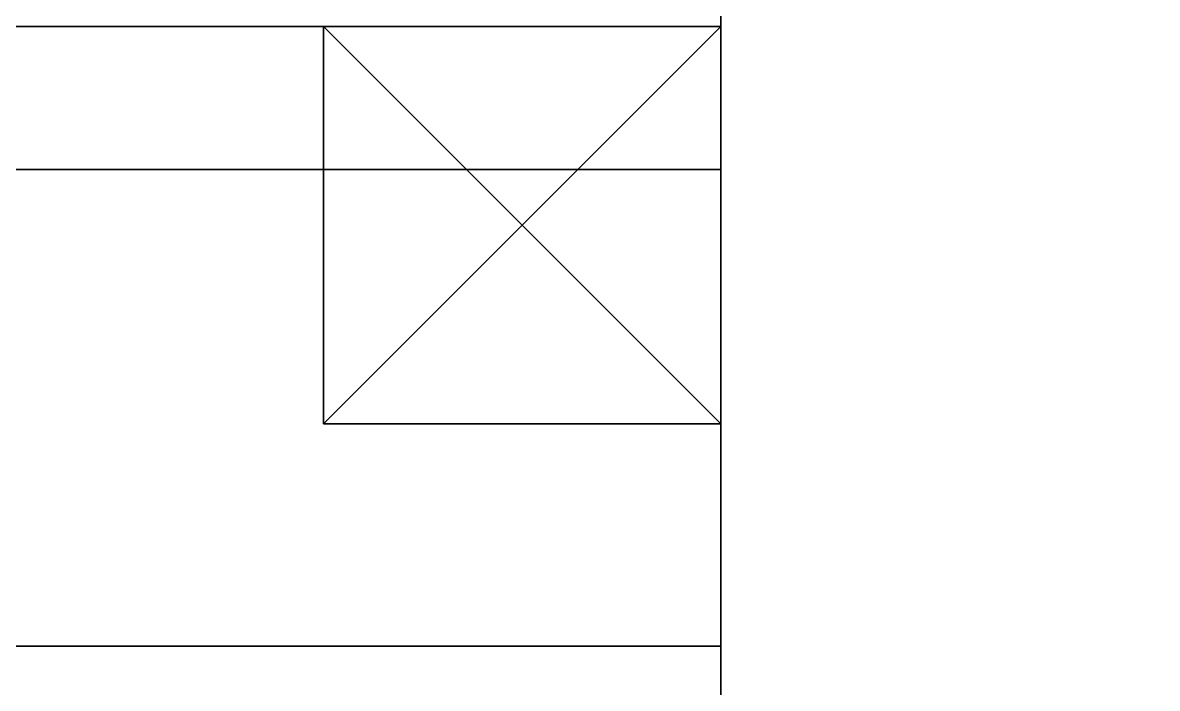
# Model space of a CAD drawing. Extents: x 0 to 2825, y -3457 to 0.
# Drawn here: x 2600.64 to 2643.47, y -2181.59 to -2156.45 of the extents above; entities that cross this region are included whole.
import ezdxf

# ---------------------------------------------------------------- set-up
doc = ezdxf.new("R2010")
doc.units = 0
for name, color, linetype in [('LAYER0', 7, 'CONTINUOUS'), ('LAYER1', 7, 'CONTINUOUS'), ('LAYER209', 7, 'CONTINUOUS'), ('LAYER228', 253, 'CONTINUOUS'), ('LAYER229', 7, 'CONTINUOUS'), ('LAYER323', 139, 'CONTINUOUS'), ('LAYER324', 139, 'CONTINUOUS'), ('LAYER326', 7, 'CONTINUOUS'), ('LAYER329', 7, 'CONTINUOUS'), ('LAYER331', 7, 'CONTINUOUS'), ('LAYER334', 7, 'CONTINUOUS'), ('LAYER344', 253, 'CONTINUOUS'), ('LAYER345', 253, 'CONTINUOUS'), ('LAYER346', 253, 'CONTINUOUS'), ('LAYER347', 253, 'CONTINUOUS'), ('LAYER348', 7, 'CONTINUOUS'), ('LAYER358', 253, 'CONTINUOUS'), ('LAYER359', 253, 'CONTINUOUS'), ('LAYER36', 253, 'CONTINUOUS'), ('LAYER360', 253, 'CONTINUOUS'), ('LAYER361', 253, 'CONTINUOUS'), ('LAYER362', 7, 'CONTINUOUS'), ('LAYER372', 253, 'CONTINUOUS'), ('LAYER373', 253, 'CONTINUOUS'), ('LAYER374', 253, 'CONTINUOUS'), ('LAYER375', 253, 'CONTINUOUS')]:
    doc.layers.add(name, color=color, linetype=linetype)

msp = doc.modelspace()

# ---------------------------------------------------------------- linework, layer by layer
at = {"layer": 'LAYER0', "invisible_edges": 1}
for points in [[(2825, 0), (0, -3457), (0, 0), (2825, 0)], [(2825, -3457, 5), (0, 0, 5), (0, -3457, 5), (2825, -3457, 5)], [(0, 0, 5), (2825, -3457, 5), (2825, 0, 5), (0, 0, 5)], [(0, -3457), (2825, 0), (2825, -3457), (0, -3457)]]:
    msp.add_3dface(points, dxfattribs=at)
at = {"layer": 'LAYER209', "invisible_edges": 1}
for points in [[(2650.4, -1471, 2182), (2375, -2235, 2182), (2650.4, -2235, 2182), (2650.4, -1471, 2182)], [(2375, -2235, 2182), (2650.4, -1471, 2182), (2375, -1471, 2182), (2375, -2235, 2182)], [(2375, -1471, 2164), (2650.4, -2235, 2164), (2375, -2235, 2164), (2375, -1471, 2164)], [(2650.4, -2235, 2164), (2375, -1471, 2164), (2650.4, -1471, 2164), (2650.4, -2235, 2164)]]:
    msp.add_3dface(points, dxfattribs=at)
at = {"layer": 'LAYER228', "invisible_edges": 1}
for points in [[(2675, -2235, 1799), (2375, -1471, 1799), (2675, -1471, 1799), (2675, -2235, 1799)], [(2375, -1471, 1799), (2675, -2235, 1799), (2375, -2235, 1799), (2375, -1471, 1799)], [(2375, -2235, 1817), (2675, -1471, 1817), (2375, -1471, 1817), (2375, -2235, 1817)], [(2675, -1471, 1817), (2375, -2235, 1817), (2675, -2235, 1817), (2675, -1471, 1817)]]:
    msp.add_3dface(points, dxfattribs=at)
at = {"layer": 'LAYER229', "invisible_edges": 1}
for points in [[(2675, -1471, 2547), (2375, -2235, 2547), (2675, -2235, 2547), (2675, -1471, 2547)], [(2375, -2235, 2547), (2675, -1471, 2547), (2375, -1471, 2547), (2375, -2235, 2547)], [(2375, -1471, 2529), (2675, -2235, 2529), (2375, -2235, 2529), (2375, -1471, 2529)], [(2675, -2235, 2529), (2375, -1471, 2529), (2675, -1471, 2529), (2675, -2235, 2529)]]:
    msp.add_3dface(points, dxfattribs=at)
at = {"layer": 'LAYER323', "invisible_edges": 1}
for points in [[(2675, -1453, 1516), (2475, -2253, 1516), (2675, -2253, 1516), (2675, -1453, 1516)], [(2475, -2253, 1516), (2675, -1453, 1516), (2475, -1453, 1516), (2475, -2253, 1516)], [(2475, -1453, 1498), (2675, -2253, 1498), (2475, -2253, 1498), (2475, -1453, 1498)], [(2675, -2253, 1498), (2475, -1453, 1498), (2675, -1453, 1498), (2675, -2253, 1498)]]:
    msp.add_3dface(points, dxfattribs=at)
at = {"layer": 'LAYER324', "invisible_edges": 1}
for points in [[(2675, -2253, 1780), (2475, -1453, 1780), (2675, -1453, 1780), (2675, -2253, 1780)], [(2475, -1453, 1780), (2675, -2253, 1780), (2475, -2253, 1780), (2475, -1453, 1780)], [(2475, -2253, 1798), (2675, -1453, 1798), (2475, -1453, 1798), (2475, -2253, 1798)], [(2675, -1453, 1798), (2475, -2253, 1798), (2675, -2253, 1798), (2675, -1453, 1798)]]:
    msp.add_3dface(points, dxfattribs=at)
at = {"layer": 'LAYER326', "invisible_edges": 1}
for points in [[(2627, -2132, 85), (2213, -2432, 85), (2213, -2132, 85), (2627, -2132, 85)], [(2213, -2432, 85), (2627, -2132, 85), (2627, -2432, 85), (2213, -2432, 85)], [(2627, -2432, 103), (2213, -2132, 103), (2213, -2432, 103), (2627, -2432, 103)], [(2213, -2132, 103), (2627, -2432, 103), (2627, -2132, 103), (2213, -2132, 103)], [(2627, -2132, 85), (2627, -2432, 103), (2627, -2432, 85), (2627, -2132, 85)], [(2627, -2432, 103), (2627, -2132, 85), (2627, -2132, 103), (2627, -2432, 103)]]:
    msp.add_3dface(points, dxfattribs=at)
at = {"layer": 'LAYER329', "invisible_edges": 1}
for points in [[(2627, -2132, 5), (2627, -2432, 835), (2627, -2132, 835), (2627, -2132, 5)], [(2627, -2432, 835), (2627, -2132, 5), (2627, -2432, 5), (2627, -2432, 835)], [(2627, -2132, 5), (2645, -2432, 5), (2627, -2432, 5), (2627, -2132, 5)], [(2645, -2432, 5), (2627, -2132, 5), (2645, -2132, 5), (2645, -2432, 5)], [(2645, -2132, 835), (2627, -2432, 835), (2645, -2432, 835), (2645, -2132, 835)], [(2627, -2432, 835), (2645, -2132, 835), (2627, -2132, 835), (2627, -2432, 835)]]:
    msp.add_3dface(points, dxfattribs=at)
at = {"layer": 'LAYER331', "invisible_edges": 1}
for points in [[(2213, -2162, 5), (2627, -2162, 85), (2627, -2162, 5), (2213, -2162, 5)], [(2627, -2162, 85), (2213, -2162, 5), (2213, -2162, 85), (2627, -2162, 85)], [(2213, -2180, 85), (2627, -2162, 85), (2213, -2162, 85), (2213, -2180, 85)], [(2627, -2162, 85), (2213, -2180, 85), (2627, -2180, 85), (2627, -2162, 85)], [(2627, -2180, 5), (2213, -2162, 5), (2627, -2162, 5), (2627, -2180, 5)], [(2213, -2162, 5), (2627, -2180, 5), (2213, -2180, 5), (2213, -2162, 5)], [(2627, -2180, 5), (2627, -2162, 85), (2627, -2180, 85), (2627, -2180, 5)], [(2627, -2162, 85), (2627, -2180, 5), (2627, -2162, 5), (2627, -2162, 85)], [(2213, -2180, 85), (2627, -2180, 5), (2627, -2180, 85), (2213, -2180, 85)], [(2627, -2180, 5), (2213, -2180, 85), (2213, -2180, 5), (2627, -2180, 5)]]:
    msp.add_3dface(points, dxfattribs=at)
at = {"layer": 'LAYER334', "invisible_edges": 1}
for points in [[(2213, -2156.6, 268), (2627, -2412, 268), (2627, -2156.6, 268), (2213, -2156.6, 268)], [(2627, -2412, 268), (2213, -2156.6, 268), (2213, -2412, 268), (2627, -2412, 268)], [(2627, -2156.6, 250), (2213, -2156.6, 268), (2627, -2156.6, 268), (2627, -2156.6, 250)], [(2213, -2156.6, 268), (2627, -2156.6, 250), (2213, -2156.6, 250), (2213, -2156.6, 268)], [(2213, -2412, 250), (2627, -2156.6, 250), (2627, -2412, 250), (2213, -2412, 250)], [(2627, -2156.6, 250), (2213, -2412, 250), (2213, -2156.6, 250), (2627, -2156.6, 250)], [(2627, -2156.6, 250), (2627, -2412, 268), (2627, -2412, 250), (2627, -2156.6, 250)], [(2627, -2412, 268), (2627, -2156.6, 250), (2627, -2156.6, 268), (2627, -2412, 268)]]:
    msp.add_3dface(points, dxfattribs=at)
at = {"layer": 'LAYER344'}
for points in [[(2627, -2156.6, 268), (2627, -2156.6, 253), (2612, -2156.6, 268), (2627, -2156.6, 268)], [(2612, -2156.6, 268), (2627, -2156.6, 253), (2612, -2156.6, 253), (2612, -2156.6, 268)], [(2627, -2171.6, 268), (2627, -2156.6, 268), (2612, -2171.6, 268), (2627, -2171.6, 268)], [(2612, -2171.6, 268), (2627, -2156.6, 268), (2612, -2156.6, 268), (2612, -2171.6, 268)], [(2612, -2171.6, 268), (2612, -2156.6, 268), (2612, -2171.6, 253), (2612, -2171.6, 268)], [(2612, -2171.6, 253), (2612, -2156.6, 268), (2612, -2156.6, 253), (2612, -2171.6, 253)], [(2612, -2171.6, 253), (2612, -2156.6, 253), (2627, -2171.6, 253), (2612, -2171.6, 253)], [(2627, -2171.6, 253), (2612, -2156.6, 253), (2627, -2156.6, 253), (2627, -2171.6, 253)], [(2627, -2171.6, 268), (2627, -2171.6, 253), (2627, -2156.6, 268), (2627, -2171.6, 268)], [(2627, -2156.6, 268), (2627, -2171.6, 253), (2627, -2156.6, 253), (2627, -2156.6, 268)], [(2612, -2171.6, 268), (2612, -2171.6, 253), (2627, -2171.6, 268), (2612, -2171.6, 268)], [(2627, -2171.6, 268), (2612, -2171.6, 253), (2627, -2171.6, 253), (2627, -2171.6, 268)]]:
    msp.add_3dface(points, dxfattribs=at)
at = {"layer": 'LAYER345'}
for points in [[(2627, -2156.6, 268), (2627, -2156.6, 253), (2612, -2156.6, 268), (2627, -2156.6, 268)], [(2612, -2156.6, 268), (2627, -2156.6, 253), (2612, -2156.6, 253), (2612, -2156.6, 268)], [(2627, -2171.6, 268), (2627, -2156.6, 268), (2612, -2171.6, 268), (2627, -2171.6, 268)], [(2612, -2171.6, 268), (2627, -2156.6, 268), (2612, -2156.6, 268), (2612, -2171.6, 268)], [(2612, -2171.6, 268), (2612, -2156.6, 268), (2612, -2171.6, 253), (2612, -2171.6, 268)], [(2612, -2171.6, 253), (2612, -2156.6, 268), (2612, -2156.6, 253), (2612, -2171.6, 253)], [(2612, -2171.6, 253), (2612, -2156.6, 253), (2627, -2171.6, 253), (2612, -2171.6, 253)], [(2627, -2171.6, 253), (2612, -2156.6, 253), (2627, -2156.6, 253), (2627, -2171.6, 253)], [(2627, -2171.6, 268), (2627, -2171.6, 253), (2627, -2156.6, 268), (2627, -2171.6, 268)], [(2627, -2156.6, 268), (2627, -2171.6, 253), (2627, -2156.6, 253), (2627, -2156.6, 268)], [(2612, -2171.6, 268), (2612, -2171.6, 253), (2627, -2171.6, 268), (2612, -2171.6, 268)], [(2627, -2171.6, 268), (2612, -2171.6, 253), (2627, -2171.6, 253), (2627, -2171.6, 268)]]:
    msp.add_3dface(points, dxfattribs=at)
at = {"layer": 'LAYER346'}
for points in [[(2627, -2156.6, 268), (2627, -2156.6, 253), (2612, -2156.6, 268), (2627, -2156.6, 268)], [(2612, -2156.6, 268), (2627, -2156.6, 253), (2612, -2156.6, 253), (2612, -2156.6, 268)], [(2627, -2171.6, 268), (2627, -2156.6, 268), (2612, -2171.6, 268), (2627, -2171.6, 268)], [(2612, -2171.6, 268), (2627, -2156.6, 268), (2612, -2156.6, 268), (2612, -2171.6, 268)], [(2612, -2171.6, 268), (2612, -2156.6, 268), (2612, -2171.6, 253), (2612, -2171.6, 268)], [(2612, -2171.6, 253), (2612, -2156.6, 268), (2612, -2156.6, 253), (2612, -2171.6, 253)], [(2612, -2171.6, 253), (2612, -2156.6, 253), (2627, -2171.6, 253), (2612, -2171.6, 253)], [(2627, -2171.6, 253), (2612, -2156.6, 253), (2627, -2156.6, 253), (2627, -2171.6, 253)], [(2627, -2171.6, 268), (2627, -2171.6, 253), (2627, -2156.6, 268), (2627, -2171.6, 268)], [(2627, -2156.6, 268), (2627, -2171.6, 253), (2627, -2156.6, 253), (2627, -2156.6, 268)], [(2612, -2171.6, 268), (2612, -2171.6, 253), (2627, -2171.6, 268), (2612, -2171.6, 268)], [(2627, -2171.6, 268), (2612, -2171.6, 253), (2627, -2171.6, 253), (2627, -2171.6, 268)]]:
    msp.add_3dface(points, dxfattribs=at)
at = {"layer": 'LAYER347'}
for points in [[(2627, -2156.6, 268), (2627, -2156.6, 253), (2612, -2156.6, 268), (2627, -2156.6, 268)], [(2612, -2156.6, 268), (2627, -2156.6, 253), (2612, -2156.6, 253), (2612, -2156.6, 268)], [(2627, -2171.6, 268), (2627, -2156.6, 268), (2612, -2171.6, 268), (2627, -2171.6, 268)], [(2612, -2171.6, 268), (2627, -2156.6, 268), (2612, -2156.6, 268), (2612, -2171.6, 268)], [(2612, -2171.6, 268), (2612, -2156.6, 268), (2612, -2171.6, 253), (2612, -2171.6, 268)], [(2612, -2171.6, 253), (2612, -2156.6, 268), (2612, -2156.6, 253), (2612, -2171.6, 253)], [(2612, -2171.6, 253), (2612, -2156.6, 253), (2627, -2171.6, 253), (2612, -2171.6, 253)], [(2627, -2171.6, 253), (2612, -2156.6, 253), (2627, -2156.6, 253), (2627, -2171.6, 253)], [(2627, -2171.6, 268), (2627, -2171.6, 253), (2627, -2156.6, 268), (2627, -2171.6, 268)], [(2627, -2156.6, 268), (2627, -2171.6, 253), (2627, -2156.6, 253), (2627, -2156.6, 268)], [(2612, -2171.6, 268), (2612, -2171.6, 253), (2627, -2171.6, 268), (2612, -2171.6, 268)], [(2627, -2171.6, 268), (2612, -2171.6, 253), (2627, -2171.6, 253), (2627, -2171.6, 268)]]:
    msp.add_3dface(points, dxfattribs=at)
at = {"layer": 'LAYER348', "invisible_edges": 1}
for points in [[(2213, -2156.6, 451), (2627, -2412, 451), (2627, -2156.6, 451), (2213, -2156.6, 451)], [(2627, -2412, 451), (2213, -2156.6, 451), (2213, -2412, 451), (2627, -2412, 451)], [(2627, -2156.6, 433), (2213, -2156.6, 451), (2627, -2156.6, 451), (2627, -2156.6, 433)], [(2213, -2156.6, 451), (2627, -2156.6, 433), (2213, -2156.6, 433), (2213, -2156.6, 451)], [(2213, -2412, 433), (2627, -2156.6, 433), (2627, -2412, 433), (2213, -2412, 433)], [(2627, -2156.6, 433), (2213, -2412, 433), (2213, -2156.6, 433), (2627, -2156.6, 433)], [(2627, -2156.6, 433), (2627, -2412, 451), (2627, -2412, 433), (2627, -2156.6, 433)], [(2627, -2412, 451), (2627, -2156.6, 433), (2627, -2156.6, 451), (2627, -2412, 451)]]:
    msp.add_3dface(points, dxfattribs=at)
at = {"layer": 'LAYER358'}
for points in [[(2627, -2156.6, 451), (2627, -2156.6, 436), (2612, -2156.6, 451), (2627, -2156.6, 451)], [(2612, -2156.6, 451), (2627, -2156.6, 436), (2612, -2156.6, 436), (2612, -2156.6, 451)], [(2627, -2171.6, 451), (2627, -2156.6, 451), (2612, -2171.6, 451), (2627, -2171.6, 451)], [(2612, -2171.6, 451), (2627, -2156.6, 451), (2612, -2156.6, 451), (2612, -2171.6, 451)], [(2612, -2171.6, 451), (2612, -2156.6, 451), (2612, -2171.6, 436), (2612, -2171.6, 451)], [(2612, -2171.6, 436), (2612, -2156.6, 451), (2612, -2156.6, 436), (2612, -2171.6, 436)], [(2612, -2171.6, 436), (2612, -2156.6, 436), (2627, -2171.6, 436), (2612, -2171.6, 436)], [(2627, -2171.6, 436), (2612, -2156.6, 436), (2627, -2156.6, 436), (2627, -2171.6, 436)], [(2627, -2171.6, 451), (2627, -2171.6, 436), (2627, -2156.6, 451), (2627, -2171.6, 451)], [(2627, -2156.6, 451), (2627, -2171.6, 436), (2627, -2156.6, 436), (2627, -2156.6, 451)], [(2612, -2171.6, 451), (2612, -2171.6, 436), (2627, -2171.6, 451), (2612, -2171.6, 451)], [(2627, -2171.6, 451), (2612, -2171.6, 436), (2627, -2171.6, 436), (2627, -2171.6, 451)]]:
    msp.add_3dface(points, dxfattribs=at)
at = {"layer": 'LAYER359'}
for points in [[(2627, -2156.6, 451), (2627, -2156.6, 436), (2612, -2156.6, 451), (2627, -2156.6, 451)], [(2612, -2156.6, 451), (2627, -2156.6, 436), (2612, -2156.6, 436), (2612, -2156.6, 451)], [(2627, -2171.6, 451), (2627, -2156.6, 451), (2612, -2171.6, 451), (2627, -2171.6, 451)], [(2612, -2171.6, 451), (2627, -2156.6, 451), (2612, -2156.6, 451), (2612, -2171.6, 451)], [(2612, -2171.6, 451), (2612, -2156.6, 451), (2612, -2171.6, 436), (2612, -2171.6, 451)], [(2612, -2171.6, 436), (2612, -2156.6, 451), (2612, -2156.6, 436), (2612, -2171.6, 436)], [(2612, -2171.6, 436), (2612, -2156.6, 436), (2627, -2171.6, 436), (2612, -2171.6, 436)], [(2627, -2171.6, 436), (2612, -2156.6, 436), (2627, -2156.6, 436), (2627, -2171.6, 436)], [(2627, -2171.6, 451), (2627, -2171.6, 436), (2627, -2156.6, 451), (2627, -2171.6, 451)], [(2627, -2156.6, 451), (2627, -2171.6, 436), (2627, -2156.6, 436), (2627, -2156.6, 451)], [(2612, -2171.6, 451), (2612, -2171.6, 436), (2627, -2171.6, 451), (2612, -2171.6, 451)], [(2627, -2171.6, 451), (2612, -2171.6, 436), (2627, -2171.6, 436), (2627, -2171.6, 451)]]:
    msp.add_3dface(points, dxfattribs=at)
at = {"layer": 'LAYER36', "invisible_edges": 1}
for points in [[(2675, -2452, 835), (2175, -150, 835), (2675, -150, 835), (2675, -2452, 835)], [(2175, -150, 835), (2675, -2452, 835), (2175, -2452, 835), (2175, -150, 835)], [(2175, -2452, 853), (2675, -150, 853), (2175, -150, 853), (2175, -2452, 853)], [(2675, -150, 853), (2175, -2452, 853), (2675, -2452, 853), (2675, -150, 853)]]:
    msp.add_3dface(points, dxfattribs=at)
at = {"layer": 'LAYER360'}
for points in [[(2627, -2156.6, 451), (2627, -2156.6, 436), (2612, -2156.6, 451), (2627, -2156.6, 451)], [(2612, -2156.6, 451), (2627, -2156.6, 436), (2612, -2156.6, 436), (2612, -2156.6, 451)], [(2627, -2171.6, 451), (2627, -2156.6, 451), (2612, -2171.6, 451), (2627, -2171.6, 451)], [(2612, -2171.6, 451), (2627, -2156.6, 451), (2612, -2156.6, 451), (2612, -2171.6, 451)], [(2612, -2171.6, 451), (2612, -2156.6, 451), (2612, -2171.6, 436), (2612, -2171.6, 451)], [(2612, -2171.6, 436), (2612, -2156.6, 451), (2612, -2156.6, 436), (2612, -2171.6, 436)], [(2612, -2171.6, 436), (2612, -2156.6, 436), (2627, -2171.6, 436), (2612, -2171.6, 436)], [(2627, -2171.6, 436), (2612, -2156.6, 436), (2627, -2156.6, 436), (2627, -2171.6, 436)], [(2627, -2171.6, 451), (2627, -2171.6, 436), (2627, -2156.6, 451), (2627, -2171.6, 451)], [(2627, -2156.6, 451), (2627, -2171.6, 436), (2627, -2156.6, 436), (2627, -2156.6, 451)], [(2612, -2171.6, 451), (2612, -2171.6, 436), (2627, -2171.6, 451), (2612, -2171.6, 451)], [(2627, -2171.6, 451), (2612, -2171.6, 436), (2627, -2171.6, 436), (2627, -2171.6, 451)]]:
    msp.add_3dface(points, dxfattribs=at)
at = {"layer": 'LAYER361'}
for points in [[(2627, -2156.6, 451), (2627, -2156.6, 436), (2612, -2156.6, 451), (2627, -2156.6, 451)], [(2612, -2156.6, 451), (2627, -2156.6, 436), (2612, -2156.6, 436), (2612, -2156.6, 451)], [(2627, -2171.6, 451), (2627, -2156.6, 451), (2612, -2171.6, 451), (2627, -2171.6, 451)], [(2612, -2171.6, 451), (2627, -2156.6, 451), (2612, -2156.6, 451), (2612, -2171.6, 451)], [(2612, -2171.6, 451), (2612, -2156.6, 451), (2612, -2171.6, 436), (2612, -2171.6, 451)], [(2612, -2171.6, 436), (2612, -2156.6, 451), (2612, -2156.6, 436), (2612, -2171.6, 436)], [(2612, -2171.6, 436), (2612, -2156.6, 436), (2627, -2171.6, 436), (2612, -2171.6, 436)], [(2627, -2171.6, 436), (2612, -2156.6, 436), (2627, -2156.6, 436), (2627, -2171.6, 436)], [(2627, -2171.6, 451), (2627, -2171.6, 436), (2627, -2156.6, 451), (2627, -2171.6, 451)], [(2627, -2156.6, 451), (2627, -2171.6, 436), (2627, -2156.6, 436), (2627, -2156.6, 451)], [(2612, -2171.6, 451), (2612, -2171.6, 436), (2627, -2171.6, 451), (2612, -2171.6, 451)], [(2627, -2171.6, 451), (2612, -2171.6, 436), (2627, -2171.6, 436), (2627, -2171.6, 451)]]:
    msp.add_3dface(points, dxfattribs=at)
at = {"layer": 'LAYER362', "invisible_edges": 1}
for points in [[(2213, -2156.6, 634), (2627, -2412, 634), (2627, -2156.6, 634), (2213, -2156.6, 634)], [(2627, -2412, 634), (2213, -2156.6, 634), (2213, -2412, 634), (2627, -2412, 634)], [(2627, -2156.6, 616), (2213, -2156.6, 634), (2627, -2156.6, 634), (2627, -2156.6, 616)], [(2213, -2156.6, 634), (2627, -2156.6, 616), (2213, -2156.6, 616), (2213, -2156.6, 634)], [(2213, -2412, 616), (2627, -2156.6, 616), (2627, -2412, 616), (2213, -2412, 616)], [(2627, -2156.6, 616), (2213, -2412, 616), (2213, -2156.6, 616), (2627, -2156.6, 616)], [(2627, -2156.6, 616), (2627, -2412, 634), (2627, -2412, 616), (2627, -2156.6, 616)], [(2627, -2412, 634), (2627, -2156.6, 616), (2627, -2156.6, 634), (2627, -2412, 634)]]:
    msp.add_3dface(points, dxfattribs=at)
at = {"layer": 'LAYER372'}
for points in [[(2627, -2156.6, 634), (2627, -2156.6, 619), (2612, -2156.6, 634), (2627, -2156.6, 634)], [(2612, -2156.6, 634), (2627, -2156.6, 619), (2612, -2156.6, 619), (2612, -2156.6, 634)], [(2627, -2171.6, 634), (2627, -2156.6, 634), (2612, -2171.6, 634), (2627, -2171.6, 634)], [(2612, -2171.6, 634), (2627, -2156.6, 634), (2612, -2156.6, 634), (2612, -2171.6, 634)], [(2612, -2171.6, 634), (2612, -2156.6, 634), (2612, -2171.6, 619), (2612, -2171.6, 634)], [(2612, -2171.6, 619), (2612, -2156.6, 634), (2612, -2156.6, 619), (2612, -2171.6, 619)], [(2612, -2171.6, 619), (2612, -2156.6, 619), (2627, -2171.6, 619), (2612, -2171.6, 619)], [(2627, -2171.6, 619), (2612, -2156.6, 619), (2627, -2156.6, 619), (2627, -2171.6, 619)], [(2627, -2171.6, 634), (2627, -2171.6, 619), (2627, -2156.6, 634), (2627, -2171.6, 634)], [(2627, -2156.6, 634), (2627, -2171.6, 619), (2627, -2156.6, 619), (2627, -2156.6, 634)], [(2612, -2171.6, 634), (2612, -2171.6, 619), (2627, -2171.6, 634), (2612, -2171.6, 634)], [(2627, -2171.6, 634), (2612, -2171.6, 619), (2627, -2171.6, 619), (2627, -2171.6, 634)]]:
    msp.add_3dface(points, dxfattribs=at)
at = {"layer": 'LAYER373'}
for points in [[(2627, -2156.6, 634), (2627, -2156.6, 619), (2612, -2156.6, 634), (2627, -2156.6, 634)], [(2612, -2156.6, 634), (2627, -2156.6, 619), (2612, -2156.6, 619), (2612, -2156.6, 634)], [(2627, -2171.6, 634), (2627, -2156.6, 634), (2612, -2171.6, 634), (2627, -2171.6, 634)], [(2612, -2171.6, 634), (2627, -2156.6, 634), (2612, -2156.6, 634), (2612, -2171.6, 634)], [(2612, -2171.6, 634), (2612, -2156.6, 634), (2612, -2171.6, 619), (2612, -2171.6, 634)], [(2612, -2171.6, 619), (2612, -2156.6, 634), (2612, -2156.6, 619), (2612, -2171.6, 619)], [(2612, -2171.6, 619), (2612, -2156.6, 619), (2627, -2171.6, 619), (2612, -2171.6, 619)], [(2627, -2171.6, 619), (2612, -2156.6, 619), (2627, -2156.6, 619), (2627, -2171.6, 619)], [(2627, -2171.6, 634), (2627, -2171.6, 619), (2627, -2156.6, 634), (2627, -2171.6, 634)], [(2627, -2156.6, 634), (2627, -2171.6, 619), (2627, -2156.6, 619), (2627, -2156.6, 634)], [(2612, -2171.6, 634), (2612, -2171.6, 619), (2627, -2171.6, 634), (2612, -2171.6, 634)], [(2627, -2171.6, 634), (2612, -2171.6, 619), (2627, -2171.6, 619), (2627, -2171.6, 634)]]:
    msp.add_3dface(points, dxfattribs=at)
at = {"layer": 'LAYER374'}
for points in [[(2627, -2156.6, 634), (2627, -2156.6, 619), (2612, -2156.6, 634), (2627, -2156.6, 634)], [(2612, -2156.6, 634), (2627, -2156.6, 619), (2612, -2156.6, 619), (2612, -2156.6, 634)], [(2627, -2171.6, 634), (2627, -2156.6, 634), (2612, -2171.6, 634), (2627, -2171.6, 634)], [(2612, -2171.6, 634), (2627, -2156.6, 634), (2612, -2156.6, 634), (2612, -2171.6, 634)], [(2612, -2171.6, 634), (2612, -2156.6, 634), (2612, -2171.6, 619), (2612, -2171.6, 634)], [(2612, -2171.6, 619), (2612, -2156.6, 634), (2612, -2156.6, 619), (2612, -2171.6, 619)], [(2612, -2171.6, 619), (2612, -2156.6, 619), (2627, -2171.6, 619), (2612, -2171.6, 619)], [(2627, -2171.6, 619), (2612, -2156.6, 619), (2627, -2156.6, 619), (2627, -2171.6, 619)], [(2627, -2171.6, 634), (2627, -2171.6, 619), (2627, -2156.6, 634), (2627, -2171.6, 634)], [(2627, -2156.6, 634), (2627, -2171.6, 619), (2627, -2156.6, 619), (2627, -2156.6, 634)], [(2612, -2171.6, 634), (2612, -2171.6, 619), (2627, -2171.6, 634), (2612, -2171.6, 634)], [(2627, -2171.6, 634), (2612, -2171.6, 619), (2627, -2171.6, 619), (2627, -2171.6, 634)]]:
    msp.add_3dface(points, dxfattribs=at)
at = {"layer": 'LAYER375'}
for points in [[(2627, -2156.6, 634), (2627, -2156.6, 619), (2612, -2156.6, 634), (2627, -2156.6, 634)], [(2612, -2156.6, 634), (2627, -2156.6, 619), (2612, -2156.6, 619), (2612, -2156.6, 634)], [(2627, -2171.6, 634), (2627, -2156.6, 634), (2612, -2171.6, 634), (2627, -2171.6, 634)], [(2612, -2171.6, 634), (2627, -2156.6, 634), (2612, -2156.6, 634), (2612, -2171.6, 634)], [(2612, -2171.6, 634), (2612, -2156.6, 634), (2612, -2171.6, 619), (2612, -2171.6, 634)], [(2612, -2171.6, 619), (2612, -2156.6, 634), (2612, -2156.6, 619), (2612, -2171.6, 619)], [(2612, -2171.6, 619), (2612, -2156.6, 619), (2627, -2171.6, 619), (2612, -2171.6, 619)], [(2627, -2171.6, 619), (2612, -2156.6, 619), (2627, -2156.6, 619), (2627, -2171.6, 619)], [(2627, -2171.6, 634), (2627, -2171.6, 619), (2627, -2156.6, 634), (2627, -2171.6, 634)], [(2627, -2156.6, 634), (2627, -2171.6, 619), (2627, -2156.6, 619), (2627, -2156.6, 634)], [(2612, -2171.6, 634), (2612, -2171.6, 619), (2627, -2171.6, 634), (2612, -2171.6, 634)], [(2627, -2171.6, 634), (2612, -2171.6, 619), (2627, -2171.6, 619), (2627, -2171.6, 634)]]:
    msp.add_3dface(points, dxfattribs=at)

# ---------------------------------------------------------------- meshes
at = {"layer": 'LAYER1'}
mesh = msp.add_polymesh((5, 2), dxfattribs=at)
for k, corner in enumerate([(2675, -150, 2599), (150, -150, 2599), (2675, -3307, 2599), (2675, -150, 2599), (150, -3307, 2599), (2675, -3307, 2599), (150, -150, 2599), (150, -3307, 2599), (0, 0, 2599), (0, -3457, 2599)]):
    mesh.set_mesh_vertex(divmod(k, 2), corner)

doc.saveas('drawing.dxf')
